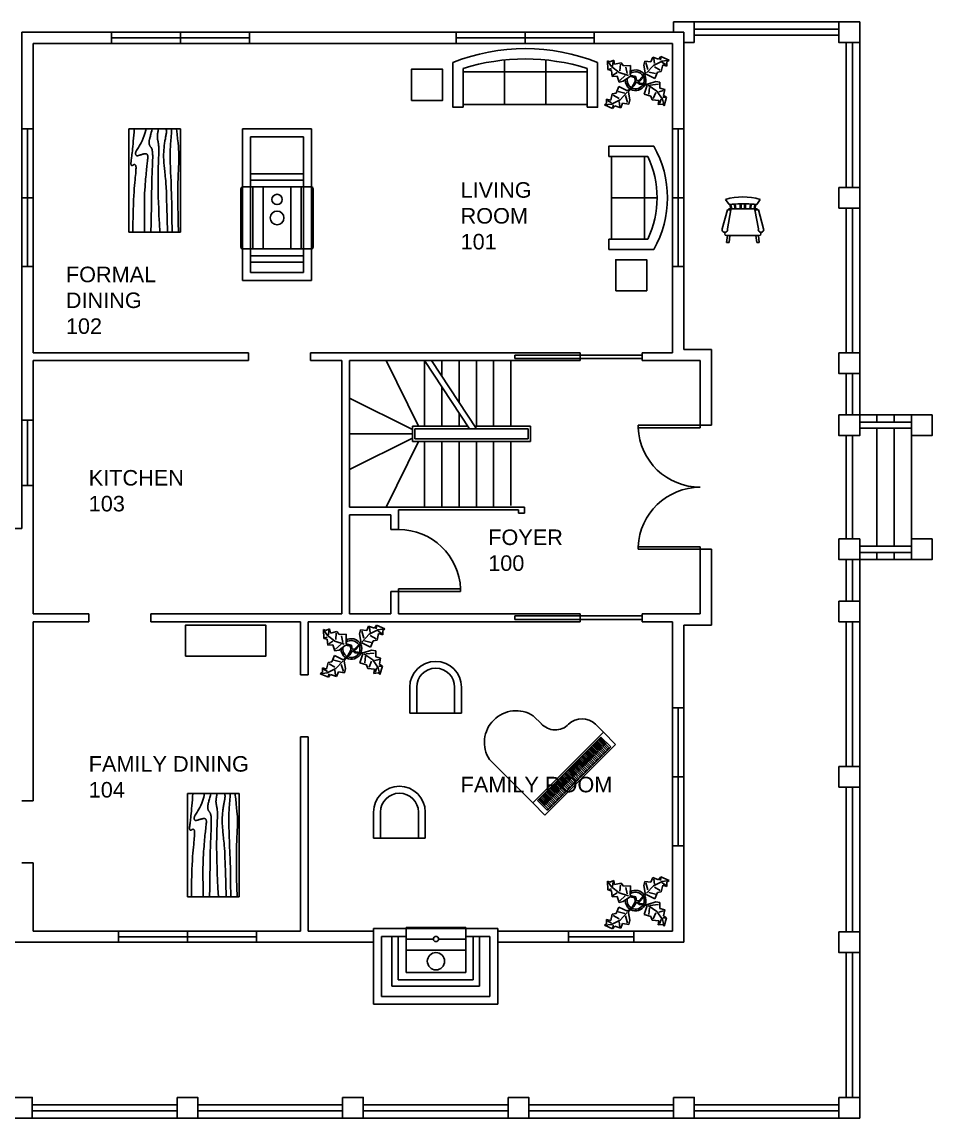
# Model space of a CAD drawing. Header units: inches. Extents: x -528 to 528, y -672 to 6.
# Drawn here: x 0 to 528, y -630 to 6 of the extents above; entities that cross this region are included whole.
import ezdxf

# ---------------------------------------------------------------- set-up
doc = ezdxf.new("R2010")
doc.units = ezdxf.units.IN
doc.header["$MEASUREMENT"] = 0
for name, color, linetype in [('flr-1', 201, 'Continuous'), ('flr-1-a-anno-text', 4, 'Continuous'), ('flr-1-a-door', 2, 'Continuous'), ('flr-1-a-glaz', 2, 'Continuous'), ('flr-1-a-glaz-sill', 1, 'Continuous')]:
    doc.layers.add(name, color=color, linetype=linetype)
doc.layers.add('flr-1-furn', color=7, linetype='Continuous', true_color=0x3fd968)
doc.styles.add('Roman', font='arial.ttf')

# ---------------------------------------------------------------- blocks, each defined once
blk = doc.blocks.new('DR-36')
for p, q in [((0, 36), (0, 0)), ((0, 36), (1.5, 36)), ((1.5, 36), (1.5, 0)), ((0, 0), (1.5, 0))]:
    blk.add_line(p, q)
blk.add_arc((0, 0), 36, 0, 87.61406)
blk = doc.blocks.new('pocket-48')
for p, q in [((-36, 1.375), (-36, 3.375)), ((-36, 3.375), (0, 3.375)), ((0, 1.375), (-36, 1.375)), ((38, 3.375), (0, 3.375)), ((0, 3.375), (0, 1.375)), ((0, 1.375), (38, 1.375)), ((0, 1.375), (0, 0)), ((38, 1.375), (38, 3.375))]:
    blk.add_line(p, q)
blk = doc.blocks.new('Table - Rectangular Woodgrain 60 x 30 in.')
at = {"linetype": 'Continuous'}
for p, q in [((0, 0), (0, -30)), ((60, 0), (0, 0)), ((60, -30), (60, 0)), ((0, -30), (60, -30))]:
    blk.add_line(p, q, dxfattribs=at)
for points in [[(0, -2.4), (4.8155, -2.418), (9.0302, -2.4688), (12.709, -2.5477), (15.9167, -2.65), (18.7181, -2.7711), (21.1781, -2.9063), (23.3616, -3.0508), (25.3333, -3.2), (27.1477, -3.3495), (28.8172, -3.4958), (30.3437, -3.636), (31.7291, -3.7667), (32.9756, -3.8849), (34.0849, -3.9875), (35.059, -4.0714), (35.9, -4.1334), (36.6114, -4.1711), (37.2041, -4.1854), (37.6906, -4.1779), (38.0833, -4.15), (38.3948, -4.1034), (38.6375, -4.0396), (38.8239, -3.9602), (38.9666, -3.8667), (39.0764, -3.7608), (39.1573, -3.6448), (39.2116, -3.521), (39.2416, -3.3917), (39.2498, -3.2593), (39.2385, -3.1261), (39.21, -2.9944), (39.1666, -2.8667), (39.111, -2.7447), (39.0468, -2.6281), (38.978, -2.5163), (38.9083, -2.4083), (38.8418, -2.3035), (38.7823, -2.201), (38.7337, -2.1001), (38.7, -2), (38.6844, -1.9003), (38.6875, -1.8021), (38.7094, -1.707), (38.75, -1.6167), (38.8094, -1.5326), (38.8875, -1.4563), (38.9844, -1.3893), (39.1, -1.3333), (39.2351, -1.2896), (39.3937, -1.2583), (39.5804, -1.2396), (39.8, -1.2333), (40.057, -1.2396), (40.3562, -1.2583), (40.7023, -1.2896), (41.1, -1.3333), (41.5547, -1.3895), (42.0755, -1.4573), (42.6721, -1.5361), (43.3542, -1.625), (44.1316, -1.7233), (45.014, -1.8302), (46.0114, -1.9449), (47.1333, -2.0667), (48.3862, -2.1947), (49.7625, -2.3281), (51.2513, -2.4663), (52.8416, -2.6083), (54.5226, -2.7535), (56.2833, -2.9011), (58.1127, -3.0501), (60, -3.2)], [(0, -9.2), (6.5759, -9.0858), (11.9385, -9.0365), (16.2527, -9.0418), (19.6833, -9.0917), (22.3952, -9.1759), (24.5531, -9.2844), (26.322, -9.4069), (27.8666, -9.5333), (29.3241, -9.6553), (30.7203, -9.7719), (32.0532, -9.8837), (33.3208, -9.9917), (34.5213, -10.0965), (35.6526, -10.199), (36.7128, -10.2999), (37.7, -10.4), (38.6129, -10.4996), (39.4531, -10.5969), (40.223, -10.6895), (40.925, -10.775), (41.5613, -10.8512), (42.1344, -10.9156), (42.6465, -10.966), (43.1, -11), (43.4976, -11.0158), (43.8437, -11.0136), (44.143, -10.9942), (44.4, -10.9583), (44.6195, -10.9069), (44.8062, -10.8406), (44.9648, -10.7603), (45.1, -10.6667), (45.2155, -10.5598), (45.3114, -10.4365), (45.3871, -10.2929), (45.4416, -10.125), (45.4743, -9.929), (45.4844, -9.7011), (45.4709, -9.4371), (45.4333, -9.1333), (45.3716, -8.7883), (45.2896, -8.4104), (45.1919, -8.0107), (45.0833, -7.6), (44.9685, -7.1893), (44.8521, -6.7896), (44.7388, -6.4117), (44.6333, -6.0667), (44.54, -5.7628), (44.4614, -5.4979), (44.4001, -5.2675), (44.3583, -5.0667), (44.3384, -4.8909), (44.3427, -4.7354), (44.3736, -4.5956), (44.4333, -4.4667), (44.5236, -4.3453), (44.6427, -4.2333), (44.7884, -4.1339), (44.9583, -4.05), (45.1501, -3.9849), (45.3614, -3.9417), (45.59, -3.9234), (45.8333, -3.9333), (46.0915, -3.9749), (46.3734, -4.0531), (46.6906, -4.1736), (47.0542, -4.3417), (47.4756, -4.5629), (47.9661, -4.8427), (48.5372, -5.1866), (49.2, -5.6), (49.9676, -6.0844), (50.8594, -6.625), (51.8965, -7.2031), (53.1, -7.8), (54.491, -8.3969), (56.0906, -8.975), (57.9199, -9.5156), (60, -10)], [(0, -12.8), (5.1847, -12.9322), (9.6213, -13.0323), (13.3963, -13.1059), (16.5958, -13.1583), (19.3063, -13.1952), (21.614, -13.2219), (23.6054, -13.2439), (25.3666, -13.2667), (26.9728, -13.2947), (28.4531, -13.3281), (29.8256, -13.3663), (31.1083, -13.4083), (32.3191, -13.4535), (33.476, -13.501), (34.597, -13.5501), (35.7, -13.6), (36.7984, -13.6497), (37.8875, -13.6979), (38.9578, -13.743), (40, -13.7833), (41.0047, -13.8174), (41.9625, -13.8438), (42.864, -13.8607), (43.7, -13.8667), (44.4631, -13.8604), (45.1552, -13.8417), (45.7801, -13.8104), (46.3416, -13.7667), (46.8439, -13.7104), (47.2906, -13.6417), (47.6858, -13.5604), (48.0333, -13.4667), (48.3375, -13.3608), (48.6042, -13.2448), (48.8396, -13.121), (49.05, -12.9917), (49.2417, -12.8593), (49.4208, -12.7261), (49.5937, -12.5944), (49.7667, -12.4667), (49.9452, -12.3451), (50.1323, -12.2313), (50.3303, -12.1268), (50.5416, -12.0333), (50.7686, -11.9524), (51.0135, -11.8854), (51.2788, -11.8341), (51.5666, -11.8), (51.8785, -11.7843), (52.2116, -11.7865), (52.562, -11.8059), (52.926, -11.8417), (53.2998, -11.8931), (53.6795, -11.9594), (54.0614, -12.0397), (54.4416, -12.1333), (54.8223, -12.2401), (55.2293, -12.3625), (55.6942, -12.5037), (56.2489, -12.6667), (56.9251, -12.8547), (57.7545, -13.0708), (58.7689, -13.3182), (60, -13.6)], [(0, -18), (5.124, -17.7273), (9.6609, -17.5057), (13.6705, -17.3303), (17.2125, -17.1958), (20.3467, -17.0973), (23.1328, -17.0297), (25.6307, -16.9878), (27.9, -16.9667), (29.9928, -16.9617), (31.9302, -16.9703), (33.7254, -16.9907), (35.3917, -17.0208), (36.9423, -17.0588), (38.3906, -17.1026), (39.7499, -17.1503), (41.0333, -17.2), (42.2519, -17.2496), (43.4073, -17.2969), (44.4986, -17.3395), (45.525, -17.375), (46.4858, -17.4012), (47.3802, -17.4156), (48.2074, -17.416), (48.9667, -17.4), (49.6583, -17.3662), (50.2872, -17.3167), (50.8595, -17.2547), (51.3812, -17.1833), (51.8584, -17.1057), (52.2971, -17.025), (52.7034, -16.9443), (53.0833, -16.8667), (53.443, -16.7951), (53.789, -16.7313), (54.128, -16.6768), (54.4666, -16.6334), (54.8115, -16.6024), (55.1693, -16.5854), (55.5465, -16.5841), (55.95, -16.6), (56.3828, -16.6337), (56.8346, -16.6823), (57.2915, -16.7418), (57.7396, -16.8084), (58.165, -16.878), (58.5539, -16.9469), (58.8924, -17.0111), (59.1666, -17.0667), (59.3679, -17.1107), (59.5078, -17.1438), (59.6032, -17.1675), (59.6708, -17.1833), (59.7275, -17.193), (59.7901, -17.1979), (59.8753, -17.1998), (60, -17.2)], [(0, -22.4), (8.0098, -22.2501), (14.4094, -22.1011), (19.4168, -21.9535), (23.25, -21.8083), (26.1269, -21.6663), (28.2656, -21.5281), (29.884, -21.3947), (31.2, -21.2667), (32.3967, -21.1448), (33.5172, -21.0292), (34.5697, -20.9198), (35.5625, -20.8167), (36.5037, -20.7198), (37.4015, -20.6292), (38.2642, -20.5448), (39.1, -20.4667), (39.9164, -20.3951), (40.7187, -20.3313), (41.5117, -20.2768), (42.3, -20.2333), (43.0883, -20.2024), (43.8812, -20.1854), (44.6836, -20.1841), (45.5, -20.2), (46.3328, -20.234), (47.1747, -20.2844), (48.0163, -20.3488), (48.8479, -20.425), (49.66, -20.5106), (50.4429, -20.6031), (51.1872, -20.7004), (51.8833, -20.8), (52.5246, -20.8999), (53.1166, -20.9995), (53.6681, -21.0983), (54.1875, -21.1958), (54.6834, -21.2919), (55.1646, -21.3859), (55.6394, -21.4777), (56.1167, -21.5667), (56.6028, -21.6515), (57.0961, -21.7266), (57.5929, -21.7852), (58.0896, -21.8208), (58.5823, -21.8268), (59.0674, -21.7964), (59.5412, -21.723), (60, -21.6)], [(0, -25.2), (8.6355, -25.0504), (15.7026, -24.9031), (21.4049, -24.7606), (25.9458, -24.625), (29.529, -24.4988), (32.3578, -24.3844), (34.6359, -24.284), (36.5667, -24.2), (38.3213, -24.1341), (39.9417, -24.0854), (41.437, -24.0523), (42.8167, -24.0333), (44.0901, -24.0268), (45.2667, -24.0313), (46.3557, -24.0451), (47.3667, -24.0667), (48.309, -24.0947), (49.1928, -24.1287), (50.0284, -24.168), (50.826, -24.2125), (51.5959, -24.2617), (52.3483, -24.3151), (53.0935, -24.3725), (53.8417, -24.4334), (54.6009, -24.497), (55.3699, -24.561), (56.1454, -24.6226), (56.9239, -24.6792), (57.7021, -24.7279), (58.4764, -24.7662), (59.2435, -24.7911), (60, -24.8)], [(0, -28.8), (5.6867, -28.6681), (10.45, -28.5698), (14.407, -28.5012), (17.675, -28.4584), (20.3711, -28.4374), (22.6125, -28.4344), (24.5164, -28.4455), (26.2, -28.4667), (27.762, -28.4947), (29.2276, -28.5281), (30.6033, -28.5663), (31.8958, -28.6084), (33.1118, -28.6535), (34.2578, -28.7011), (35.3405, -28.7501), (36.3666, -28.8), (37.3443, -28.8497), (38.288, -28.8974), (39.2137, -28.9412), (40.1375, -28.9792), (41.0753, -29.0093), (42.0432, -29.0297), (43.0572, -29.0384), (44.1333, -29.0333), (45.2936, -29.0114), (46.5843, -28.9641), (48.0579, -28.8816), (49.7666, -28.7542), (51.7629, -28.5721), (54.0989, -28.3255), (56.8272, -28.0048), (60, -27.6)]]:
    blk.add_lwpolyline(points, dxfattribs=at)
blk = doc.blocks.new('Sofa - Roundback Loveseat 5 ft.')
at = {"linetype": 'Continuous'}
for p, q in [((0, -32.44198), (0, -5.99998)), ((-24, -33.99998), (-24, -11.46958)), ((24.00004, -33.99998), (24.00004, -11.46958)), ((-23.9998, -13.38178), (23.99986, -13.38178)), ((-24, -32.44198), (24.00004, -32.44198))]:
    blk.add_line(p, q, dxfattribs=at)
for points in [[(-24, -33.99998), (-30, -33.99998), (-30, -7.99998)], [(30.00004, -7.99998), (30.00004, -33.99998), (24.00004, -33.99998)]]:
    blk.add_lwpolyline(points, dxfattribs=at)
for centre, radius, start, end in [((0, -60.24998), 60.24998, 60.13715, 119.8628), ((0, -61.38438), 55.38444, 64.32083, 115.6792)]:
    blk.add_arc(centre, radius, start, end, dxfattribs=at)
blk = doc.blocks.new('Sofa - Roundback 7 ft.')
at = {"linetype": 'Continuous'}
for p, q in [((-36.000027, -34), (-36.000027, -11.4696)), ((-12.00002, -32.4421), (-12.00003, -6.5971)), ((11.99997, -32.4421), (11.99998, -6.5971)), ((35.99998, -34), (35.99998, -11.4696)), ((-35.999844, -13.3819), (35.9998, -13.3819)), ((-36.000027, -32.4421), (35.99998, -32.4421))]:
    blk.add_line(p, q, dxfattribs=at)
for points in [[(-36.000027, -34), (-42.000027, -34), (-42.000027, -8)], [(41.99998, -8), (41.99998, -34), (35.99998, -34)]]:
    blk.add_lwpolyline(points, dxfattribs=at)
for centre, radius, start, end in [((0, -114.25), 114.25, 68.43141, 111.5686), ((-0.00001, -127.1968), 121.1968, 72.72033, 107.2797)]:
    blk.add_arc(centre, radius, start, end, dxfattribs=at)
blk = doc.blocks.new('Piano - Baby Grand')
at = {"linetype": 'Continuous'}
for p, q in [((-29, 8.250005), (-29, -27.249995)), ((7, 1.250005), (7, 8.250005)), ((29, -20.749995), (29, -27.249995)), ((-29, -27.249995), (-29, -37.249995)), ((29, -27.249995), (-29, -27.249995)), ((-26, -36.249995), (-26, -28.249995)), ((-26, -28.249995), (26, -28.249995)), ((-25.25, -33.249995), (-25.25, -28.249995)), ((-24.75, -28.249995), (-24.75, -33.249995)), ((-24.25, -33.249995), (-24.25, -28.249995)), ((-23.75, -28.249995), (-23.75, -33.249995)), ((-23, -36.249995), (-23, -28.249995)), ((-22.25, -33.249995), (-22.25, -28.249995)), ((-21.75, -28.249995), (-21.75, -33.249995)), ((-21.25, -33.249995), (-21.25, -28.249995)), ((-20.75, -28.249995), (-20.75, -33.249995)), ((-20.25, -33.249995), (-20.25, -28.249995)), ((-19.75, -28.249995), (-19.75, -33.249995)), ((-19, -36.249995), (-19, -28.249995)), ((-18.25, -33.249995), (-18.25, -28.249995)), ((-17.75, -28.249995), (-17.75, -33.249995)), ((-17.25, -33.249995), (-17.25, -28.249995)), ((-16.75, -28.249995), (-16.75, -33.249995)), ((-16, -36.249995), (-16, -28.249995)), ((-15.25, -33.249995), (-15.25, -28.249995)), ((-14.75, -28.249995), (-14.75, -33.249995)), ((-14.25, -33.249995), (-14.25, -28.249995)), ((-13.75, -28.249995), (-13.75, -33.249995)), ((-13.25, -33.249995), (-13.25, -28.249995)), ((-12.75, -28.249995), (-12.75, -33.249995)), ((-12, -36.249995), (-12, -28.249995)), ((-11.25, -33.249995), (-11.25, -28.249995)), ((-10.75, -28.249995), (-10.75, -33.249995)), ((-10.25, -33.249995), (-10.25, -28.249995)), ((-9.75, -28.249995), (-9.75, -33.249995)), ((-9, -36.249995), (-9, -28.249995)), ((-8.25, -33.249995), (-8.25, -28.249995)), ((-7.75, -28.249995), (-7.75, -33.249995)), ((-7.25, -33.249995), (-7.25, -28.249995)), ((-6.75, -28.249995), (-6.75, -33.249995)), ((-6.25, -33.249995), (-6.25, -28.249995)), ((-5.75, -28.249995), (-5.75, -33.249995)), ((-5, -36.249995), (-5, -28.249995)), ((-4.25, -33.249995), (-4.25, -28.249995)), ((-3.75, -28.249995), (-3.75, -33.249995)), ((-3.25, -33.249995), (-3.25, -28.249995)), ((-2.75, -28.249995), (-2.75, -33.249995)), ((-2, -36.249995), (-2, -28.249995)), ((-1.25, -33.249995), (-1.25, -28.249995)), ((-0.75, -28.249995), (-0.75, -33.249995)), ((-0.25, -33.249995), (-0.25, -28.249995)), ((0.25, -28.249995), (0.25, -33.249995)), ((0.75, -33.249995), (0.75, -28.249995)), ((1.25, -28.249995), (1.25, -33.249995)), ((2, -36.249995), (2, -28.249995)), ((2.75, -33.249995), (2.75, -28.249995)), ((3.25, -28.249995), (3.25, -33.249995)), ((3.75, -33.249995), (3.75, -28.249995)), ((4.25, -28.249995), (4.25, -33.249995)), ((5, -36.249995), (5, -28.249995)), ((5.75, -33.249995), (5.75, -28.249995)), ((6.25, -28.249995), (6.25, -33.249995)), ((6.75, -33.249995), (6.75, -28.249995)), ((7.25, -28.249995), (7.25, -33.249995)), ((7.75, -33.249995), (7.75, -28.249995)), ((8.25, -28.249995), (8.25, -33.249995)), ((9, -36.249995), (9, -28.249995)), ((9.75, -33.249995), (9.75, -28.249995)), ((10.25, -28.249995), (10.25, -33.249995)), ((10.75, -33.249995), (10.75, -28.249995)), ((11.25, -28.249995), (11.25, -33.249995)), ((12, -36.249995), (12, -28.249995)), ((12.75, -33.249995), (12.75, -28.249995)), ((13.25, -28.249995), (13.25, -33.249995)), ((13.75, -33.249995), (13.75, -28.249995)), ((14.25, -28.249995), (14.25, -33.249995)), ((14.75, -33.249995), (14.75, -28.249995)), ((15.25, -28.249995), (15.25, -33.249995)), ((16, -36.249995), (16, -28.249995)), ((16.75, -33.249995), (16.75, -28.249995)), ((17.25, -28.249995), (17.25, -33.249995)), ((17.75, -33.249995), (17.75, -28.249995)), ((18.25, -28.249995), (18.25, -33.249995)), ((19, -36.249995), (19, -28.249995)), ((19.75, -33.249995), (19.75, -28.249995)), ((20.25, -28.249995), (20.25, -33.249995)), ((20.75, -33.249995), (20.75, -28.249995)), ((21.25, -28.249995), (21.25, -33.249995)), ((21.75, -33.249995), (21.75, -28.249995)), ((22.25, -28.249995), (22.25, -33.249995)), ((23, -36.249995), (23, -28.249995)), ((23.75, -33.249995), (23.75, -28.249995)), ((24.25, -28.249995), (24.25, -33.249995)), ((24.75, -33.249995), (24.75, -28.249995)), ((25.25, -28.249995), (25.25, -33.249995)), ((26, -36.249995), (26, -28.249995)), ((29, -37.249995), (29, -27.249995)), ((-29, -37.249995), (29, -37.249995)), ((-26, -36.249995), (-25, -36.249995)), ((-25, -33.249995), (-25.25, -33.249995)), ((-24.75, -33.249995), (-25, -33.249995)), ((-25, -36.249995), (-25, -33.249995)), ((-25, -36.249995), (-24, -36.249995)), ((-24, -33.249995), (-24.25, -33.249995)), ((-23.75, -33.249995), (-24, -33.249995)), ((-24, -36.249995), (-24, -33.249995)), ((-24, -36.249995), (-23, -36.249995)), ((-23, -36.249995), (-22, -36.249995)), ((-22, -33.249995), (-22.25, -33.249995)), ((-21.75, -33.249995), (-22, -33.249995)), ((-22, -36.249995), (-22, -33.249995)), ((-22, -36.249995), (-21, -36.249995)), ((-21, -33.249995), (-21.25, -33.249995)), ((-20.75, -33.249995), (-21, -33.249995)), ((-21, -36.249995), (-21, -33.249995)), ((-21, -36.249995), (-20, -36.249995)), ((-20, -33.249995), (-20.25, -33.249995)), ((-19.75, -33.249995), (-20, -33.249995)), ((-20, -36.249995), (-20, -33.249995)), ((-20, -36.249995), (-19, -36.249995)), ((-19, -36.249995), (-18, -36.249995)), ((-18, -33.249995), (-18.25, -33.249995)), ((-17.75, -33.249995), (-18, -33.249995)), ((-18, -36.249995), (-18, -33.249995)), ((-18, -36.249995), (-17, -36.249995)), ((-17, -33.249995), (-17.25, -33.249995)), ((-16.75, -33.249995), (-17, -33.249995)), ((-17, -36.249995), (-17, -33.249995)), ((-17, -36.249995), (-16, -36.249995)), ((-16, -36.249995), (-15, -36.249995)), ((-15, -33.249995), (-15.25, -33.249995)), ((-14.75, -33.249995), (-15, -33.249995)), ((-15, -36.249995), (-15, -33.249995)), ((-15, -36.249995), (-14, -36.249995)), ((-14, -33.249995), (-14.25, -33.249995)), ((-13.75, -33.249995), (-14, -33.249995)), ((-14, -36.249995), (-14, -33.249995)), ((-14, -36.249995), (-13, -36.249995)), ((-13, -33.249995), (-13.25, -33.249995)), ((-12.75, -33.249995), (-13, -33.249995)), ((-13, -36.249995), (-13, -33.249995)), ((-13, -36.249995), (-12, -36.249995)), ((-12, -36.249995), (-11, -36.249995)), ((-11, -33.249995), (-11.25, -33.249995)), ((-10.75, -33.249995), (-11, -33.249995)), ((-11, -36.249995), (-11, -33.249995)), ((-11, -36.249995), (-10, -36.249995)), ((-10, -33.249995), (-10.25, -33.249995)), ((-9.75, -33.249995), (-10, -33.249995)), ((-10, -36.249995), (-10, -33.249995)), ((-10, -36.249995), (-9, -36.249995)), ((-9, -36.249995), (-8, -36.249995)), ((-8, -33.249995), (-8.25, -33.249995)), ((-7.75, -33.249995), (-8, -33.249995)), ((-8, -36.249995), (-8, -33.249995)), ((-8, -36.249995), (-7, -36.249995)), ((-7, -33.249995), (-7.25, -33.249995)), ((-6.75, -33.249995), (-7, -33.249995)), ((-7, -36.249995), (-7, -33.249995)), ((-7, -36.249995), (-6, -36.249995)), ((-6, -33.249995), (-6.25, -33.249995)), ((-5.75, -33.249995), (-6, -33.249995)), ((-6, -36.249995), (-6, -33.249995)), ((-6, -36.249995), (-5, -36.249995)), ((-5, -36.249995), (-4, -36.249995)), ((-4, -33.249995), (-4.25, -33.249995)), ((-3.75, -33.249995), (-4, -33.249995)), ((-4, -36.249995), (-4, -33.249995)), ((-4, -36.249995), (-3, -36.249995)), ((-3, -33.249995), (-3.25, -33.249995)), ((-2.75, -33.249995), (-3, -33.249995)), ((-3, -36.249995), (-3, -33.249995)), ((-3, -36.249995), (-2, -36.249995)), ((-2, -36.249995), (-1, -36.249995)), ((-1, -33.249995), (-1.25, -33.249995)), ((-0.75, -33.249995), (-1, -33.249995)), ((-1, -36.249995), (-1, -33.249995)), ((-1, -36.249995), (0, -36.249995)), ((0, -33.249995), (-0.25, -33.249995)), ((0.25, -33.249995), (0, -33.249995)), ((0, -36.249995), (0, -33.249995)), ((0, -36.249995), (1, -36.249995)), ((1, -33.249995), (0.75, -33.249995)), ((1.25, -33.249995), (1, -33.249995)), ((1, -36.249995), (1, -33.249995)), ((1, -36.249995), (2, -36.249995)), ((2, -36.249995), (3, -36.249995)), ((3, -33.249995), (2.75, -33.249995)), ((3.25, -33.249995), (3, -33.249995)), ((3, -36.249995), (3, -33.249995)), ((3, -36.249995), (4, -36.249995)), ((4, -33.249995), (3.75, -33.249995)), ((4.25, -33.249995), (4, -33.249995)), ((4, -36.249995), (4, -33.249995)), ((4, -36.249995), (5, -36.249995)), ((5, -36.249995), (6, -36.249995)), ((6, -33.249995), (5.75, -33.249995)), ((6.25, -33.249995), (6, -33.249995)), ((6, -36.249995), (6, -33.249995)), ((6, -36.249995), (7, -36.249995)), ((7, -33.249995), (6.75, -33.249995)), ((7.25, -33.249995), (7, -33.249995)), ((7, -36.249995), (7, -33.249995)), ((7, -36.249995), (8, -36.249995)), ((8, -33.249995), (7.75, -33.249995)), ((8.25, -33.249995), (8, -33.249995)), ((8, -36.249995), (8, -33.249995)), ((8, -36.249995), (9, -36.249995)), ((9, -36.249995), (10, -36.249995)), ((10, -33.249995), (9.75, -33.249995)), ((10.25, -33.249995), (10, -33.249995)), ((10, -36.249995), (10, -33.249995)), ((10, -36.249995), (11, -36.249995)), ((11, -33.249995), (10.75, -33.249995)), ((11.25, -33.249995), (11, -33.249995)), ((11, -36.249995), (11, -33.249995)), ((11, -36.249995), (12, -36.249995)), ((12, -36.249995), (13, -36.249995)), ((13, -33.249995), (12.75, -33.249995)), ((13.25, -33.249995), (13, -33.249995)), ((13, -36.249995), (13, -33.249995)), ((13, -36.249995), (14, -36.249995)), ((14, -33.249995), (13.75, -33.249995)), ((14.25, -33.249995), (14, -33.249995)), ((14, -36.249995), (14, -33.249995)), ((14, -36.249995), (15, -36.249995)), ((15, -33.249995), (14.75, -33.249995)), ((15.25, -33.249995), (15, -33.249995)), ((15, -36.249995), (15, -33.249995)), ((15, -36.249995), (16, -36.249995)), ((16, -36.249995), (17, -36.249995)), ((17, -33.249995), (16.75, -33.249995)), ((17.25, -33.249995), (17, -33.249995)), ((17, -36.249995), (17, -33.249995)), ((17, -36.249995), (18, -36.249995)), ((18, -33.249995), (17.75, -33.249995)), ((18.25, -33.249995), (18, -33.249995)), ((18, -36.249995), (18, -33.249995)), ((18, -36.249995), (19, -36.249995)), ((19, -36.249995), (20, -36.249995)), ((20, -33.249995), (19.75, -33.249995)), ((20.25, -33.249995), (20, -33.249995)), ((20, -36.249995), (20, -33.249995)), ((20, -36.249995), (21, -36.249995)), ((21, -33.249995), (20.75, -33.249995)), ((21.25, -33.249995), (21, -33.249995)), ((21, -36.249995), (21, -33.249995)), ((21, -36.249995), (22, -36.249995)), ((22, -33.249995), (21.75, -33.249995)), ((22.25, -33.249995), (22, -33.249995)), ((22, -36.249995), (22, -33.249995)), ((22, -36.249995), (23, -36.249995)), ((23, -36.249995), (24, -36.249995)), ((24, -33.249995), (23.75, -33.249995)), ((24.25, -33.249995), (24, -33.249995)), ((24, -36.249995), (24, -33.249995)), ((24, -36.249995), (25, -36.249995)), ((25, -33.249995), (24.75, -33.249995)), ((25.25, -33.249995), (25, -33.249995)), ((25, -36.249995), (25, -33.249995)), ((25, -36.249995), (26, -36.249995))]:
    blk.add_line(p, q, dxfattribs=at)
for centre, radius, start, end in [((-11, 4.327585), 18.42241, 12.29325, 167.7067), ((18, 1.250005), 11, 177.3974, 270), ((18, -20.749995), 11, 0, 90)]:
    blk.add_arc(centre, radius, start, end, dxfattribs=at)
blk = doc.blocks.new('Plant - Rubber or Philodendron')
at = {"linetype": 'Continuous'}
for p, q in [((8.8871, 10.7908), (9.9809, 13.4933)), ((9.9809, 13.4933), (13.3837, 12.301)), ((13.3837, 12.301), (14.68, 13.9039)), ((14.5816, 13.2037), (14.3848, 11.8033)), ((14.68, 13.9039), (19.3848, 11.8146)), ((-16.2005, 11.4774), (-13.9899, 8.1064)), ((-16.2005, 11.4774), (-14.8639, 10.7964)), ((-16.0159, 6.3329), (-16.2005, 11.4774)), ((-15.3434, 6.5514), (-13.9984, 6.9884)), ((-14.8639, 10.7964), (-12.6195, 11.8975)), ((-13.9899, 8.1064), (-9.5434, 4.7185)), ((-13.3174, 8.325), (-13.0735, 11.0065)), ((-12.6195, 11.8975), (-12.1909, 9.4345)), ((-12.1909, 9.4345), (-8.3829, 10.3)), ((-8.8369, 9.409), (-9.0894, 5.6095)), ((-8.3829, 10.3), (-7.0549, 8.501)), ((-7.0549, 8.501), (-3.0284, 8.6941)), ((-4.8529, 4.012), (-5.7184, 7.82)), ((-3.0284, 8.6941), (-3.0709, 3.1041)), ((4.6914, 8.8812), (5.3859, 11.2828)), ((4.6914, 8.8812), (5.5014, 4.4831)), ((5.3859, 11.2828), (8.8871, 10.7908)), ((5.9878, 10.4842), (7.1971, 6.3869)), ((10.3916, 8.7942), (6.2847, 4.4028)), ((15.3859, 11.3055), (10.3916, 8.7942)), ((10.5828, 12.6946), (10.8893, 9.7953)), ((14.2977, 6.1031), (10.9934, 7.9956)), ((15.7909, 9.1065), (14.8995, 5.3044)), ((15.2875, 10.6053), (17.5907, 9.2105)), ((19.3848, 11.8146), (15.3859, 11.3055)), ((18.1925, 8.4119), (15.7909, 9.1065)), ((19.3848, 11.8146), (18.1868, 10.9119)), ((18.1868, 10.9119), (18.1925, 8.4119)), ((-14.0069, 5.8704), (-16.0159, 6.3329)), ((-13.5868, 2.2894), (-14.0069, 5.8704)), ((-10.6784, 2.491), (-13.5868, 2.2894)), ((-13.1329, 3.1804), (-10.6614, 4.727)), ((-9.5858, -0.8715), (-10.6784, 2.491)), ((-9.5434, 4.7185), (-4.1917, 2.9888)), ((-9.1318, 0.0195), (-5.9793, 2.9025)), ((-7.1228, -0.443), (-3.5248, 2.2131)), ((-3.5248, 2.2131), (-3.3011, 2.4355)), ((-3.3011, 2.4355), (-0.5306, 1.7947)), ((-3.0709, 3.1041), (0.0797, 2.3163)), ((-0.5306, 1.7947), (-0.2255, -0.5527)), ((-0.5306, 1.7947), (-0.5306, 1.7947)), ((0.0797, 2.3163), (0.4866, -0.031)), ((0.4866, -0.031), (2.1141, 0.2298)), ((2.1141, 0.2298), (5.4346, 3.9146)), ((6.1032, 3.6844), (2.8262, -0.031)), ((5.4346, 3.9146), (5.5014, 4.4831)), ((11.1089, 1.1958), (6.1032, 3.6844)), ((7.7005, 4.8881), (11.5025, 3.9967)), ((12.7005, 4.8994), (11.1089, 1.1958)), ((14.8995, 5.3044), (12.7005, 4.8994)), ((-11.3237, -7.2629), (-9.7321, -3.5593)), ((-9.7321, -3.5593), (-4.7264, -6.0479)), ((-7.1228, -0.443), (-9.5858, -0.8715)), ((-2.019, -3.6148), (-4.7264, -6.0479)), ((-4.1246, -6.8466), (-4.0579, -6.2781)), ((-4.0579, -6.2781), (-0.9375, -3.1608)), ((-2.019, -3.6148), (-0.2255, -0.5527)), ((-0.9375, -3.1608), (0.5883, -0.8135)), ((0.5883, -0.8135), (2.2447, -2.0916)), ((2.8262, -0.031), (1.3003, -0.5527)), ((1.3003, -0.5527), (2.4193, -1.4655)), ((2.2447, -2.0916), (6.7108, -2.6626)), ((2.4193, -1.4655), (6.895, -2.1175)), ((4.943, -7.9659), (6.7108, -2.6626)), ((11.6605, -0.5413), (6.895, -2.1175)), ((12.3677, -6.1981), (7.219, -2.6772)), ((8.125, -4.0768), (7.7715, -7.9659)), ((8.3544, -2.7453), (13.1973, -2.1704)), ((11.6605, -0.5413), (14.1354, -0.8948)), ((15.5496, -10.7943), (12.3677, -6.1981)), ((16.2567, -5.8446), (13.4283, -6.5517)), ((14.1354, -0.8948), (14.1354, -4.4304)), ((14.1354, -4.4304), (16.9638, -5.1375)), ((16.9638, -5.1375), (16.2567, -8.673)), ((-16.8157, -10.7754), (-14.4141, -11.4699)), ((-16.8101, -13.2754), (-16.8157, -10.7754)), ((-13.9107, -12.9688), (-16.2139, -11.574)), ((-14.4141, -11.4699), (-13.5228, -7.6679)), ((-14.0091, -13.669), (-9.0148, -11.1577)), ((-13.5228, -7.6679), (-11.3237, -7.2629)), ((-12.921, -8.4665), (-9.6166, -10.359)), ((-6.3237, -7.2516), (-10.1257, -6.3602)), ((-9.206, -15.0581), (-9.5126, -12.1588)), ((-9.0148, -11.1577), (-4.9047, -6.8122)), ((-4.611, -12.8477), (-5.8203, -8.7504)), ((-3.3146, -11.2447), (-4.1246, -6.8466)), ((-3.3146, -11.2447), (-4.0092, -13.6463)), ((8.8321, -9.0266), (4.943, -7.9659)), ((9.5392, -11.1479), (8.8321, -9.0266)), ((13.4283, -11.5015), (9.5392, -11.1479)), ((10.2463, -10.4408), (11.6605, -6.9053)), ((13.0748, -13.9763), (13.4283, -11.5015)), ((14.8425, -10.7943), (13.7819, -13.2692)), ((16.6103, -14.6834), (15.5496, -10.7943)), ((17.3174, -9.7337), (15.9032, -9.7337)), ((16.2567, -8.673), (18.0245, -9.7337)), ((18.0245, -9.7337), (16.6103, -14.6834)), ((-18.008, -14.1781), (-16.8101, -13.2754)), ((-18.008, -14.1781), (-14.0091, -13.669)), ((-13.3032, -16.2674), (-18.008, -14.1781)), ((-12.0069, -14.6645), (-13.3032, -16.2674)), ((-13.2048, -15.5672), (-13.008, -14.1668)), ((-8.6042, -15.8568), (-12.0069, -14.6645)), ((-7.5103, -13.1543), (-8.6042, -15.8568)), ((-4.0092, -13.6463), (-7.5103, -13.1543)), ((15.5496, -13.6228), (13.0748, -13.9763)), ((16.6103, -14.6834), (15.5496, -13.6228))]:
    blk.add_line(p, q, dxfattribs=at)
for centre, radius, start, end in [((0.0308, 0.1664), 6, 178.6147, 235.1169), ((0.0308, 0.1664), 5, 168.1647, 238.6725), ((0, 0), 6.1275, 34.37569, 120.1028), ((-0.0601, -0.2075), 5.2461, 33.82192, 124.9414), ((-0.2664, 0.1682), 5.2775, 338.4094, 20.03007), ((-0.098, 0.1364), 6.1288, 341.2017, 26.09184), ((-0.0234, 0.3825), 6.1492, 242.5812, 331.2714), ((-0.1102, 0.4886), 5.2883, 247.3711, 327.472)]:
    blk.add_arc(centre, radius, start, end, dxfattribs=at)
blk = doc.blocks.new('Chair - Rocking')
at = {"linetype": 'Continuous'}
for p, q in [((-8, -4.5), (-10, -1.5)), ((-7.5, -4.5), (-7, -7)), ((-6.5, -7), (-7.02225, -4.43)), ((-4.5, -7), (-4.96674, -4.19951)), ((-4, -7), (-4.40532, -4.16272)), ((-1.5, -4.05012), (-1.5, -7)), ((-1, -7), (-1, -4.05012)), ((1, -7), (1, -4.04655)), ((1.5, -4.05012), (1.5, -7)), ((4, -7), (4.40187, -4.18694)), ((4.5, -7), (4.96761, -4.19437)), ((6.5, -7), (7, -4.4057)), ((7.5, -4.5), (7, -7)), ((8, -4.5), (10, -1.5)), ((-9, -7.5), (-12, -18.49999)), ((-7, -7.5), (-9, -7.5)), ((-9, -18.49999), (-7, -7.5)), ((-8.23428, -6.99939), (-8.3093, -7.47958)), ((-8.23041, -7), (8.23915, -7)), ((7, -7.5), (9, -7.5)), ((9, -18.49999), (7, -7.5)), ((8.31071, -7.48854), (8.23449, -7.00073)), ((9, -7.5), (12, -18.49999)), ((-10.36644, -20.64523), (-10.5, -21.49999)), ((-9, -22.49999), (-9.5, -26.49999)), ((0, -22.49999), (-9.5, -22.49999)), ((-8, -26.49999), (-7.5, -22.49999)), ((0, -22.49999), (9.5, -22.49999)), ((8, -26.49999), (7.5, -22.49999)), ((9, -22.49999), (9.5, -26.49999)), ((10.5, -21.49999), (10.3575, -20.58798)), ((-9.5, -26.49999), (-8, -26.49999)), ((9.5, -26.49999), (8, -26.49999))]:
    blk.add_line(p, q, dxfattribs=at)
for centre, radius, start, end in [((0, -34.08333), 34.08333, 72.93847, 107.0615), ((0, -68.25004), 64.25, 93.92211, 97.15267), ((0, -68.25004), 64.25, 82.84733, 93.92211), ((-10.5, -18.99999), 1.58114, 161.5651, 18.43495), ((10.5, -18.99999), 1.58114, 161.5651, 18.43495), ((-9.5, -21.49999), 1, 180, 270), ((9.5, -21.49999), 1, 270, 0)]:
    blk.add_arc(centre, radius, start, end, dxfattribs=at)
blk = doc.blocks.new('night table')
blk.add_lwpolyline([(0, 0), (18, 0), (18, 18), (0, 18)], close=True)
blk = doc.blocks.new('chair-2')
for p, q in [((-15, 0), (-15, 15)), ((-11, 0), (-11, 15)), ((11, 0), (11, 15)), ((15, 0), (15, 15)), ((-15, 0), (15, 0))]:
    blk.add_line(p, q)
for radius in [15, 11]:
    blk.add_arc((0, 15), radius, 0, 180)
blk = doc.blocks.new('cofee table')
blk.add_lwpolyline([(0, 0), (46.5, 0), (46.5, 18), (0, 18)], close=True)

msp = doc.modelspace()

# ---------------------------------------------------------------- linework, layer by layer
at = {"layer": 'flr-1'}
for p, q in [((0, 0), (0, -56)), ((52, 0), (0, 0)), ((52, 0), (52, -6.5)), ((132, 0), (132, -6.5)), ((252, 0), (132, 0)), ((252, 0), (252, -6.5)), ((384, 0), (332, 0)), ((332, 0), (332, -6.5)), ((378, 0), (378, 6)), ((378, 6), (390, 6)), ((384, -56), (384, 0)), ((390, 6), (390, -6)), ((390, 6), (474, 6)), ((474, 1.75), (390, 1.75)), ((390, -6), (384, -6)), ((474, -1.75), (390, -1.75)), ((478.25, -6), (478.25, -90)), ((481.75, -6), (481.75, -90)), ((486, -6), (486, -90)), ((6.5, -6.5), (6.5, -56)), ((52, -6.5), (6.5, -6.5)), ((252, -6.5), (132, -6.5)), ((377.5, -6.5), (332, -6.5)), ((377.5, -56), (377.5, -6.5)), ((0, -56), (6.5, -56)), ((128, -144), (128, -56)), ((168, -56), (128, -56)), ((168, -56), (168, -144)), ((384, -56), (377.5, -56)), ((132.625, -139.375), (132.625, -60.625)), ((163.375, -60.625), (132.625, -60.625)), ((163.375, -60.625), (163.375, -139.375)), ((163.375, -82.125), (132.625, -82.125)), ((163.375, -85.75), (132.625, -85.75)), ((127, -124.75), (127, -90.75)), ((168, -89.75), (128, -89.75)), ((134, -125.75), (134, -89.75)), ((140, -125.75), (140, -89.75)), ((156, -89.75), (156, -125.75)), ((162, -89.75), (162, -125.75)), ((169, -90.75), (169, -124.75)), ((478.25, -102), (478.25, -186)), ((481.75, -102), (481.75, -186)), ((486, -102), (486, -186)), ((168, -125.75), (128, -125.75)), ((163.375, -129.75), (132.625, -129.75)), ((163.375, -133.375), (132.625, -133.375)), ((0, -136), (6.5, -136)), ((0, -136), (0, -225)), ((6.5, -136), (6.5, -186)), ((163.375, -139.375), (132.625, -139.375)), ((377.5, -186), (377.5, -136)), ((384, -136), (377.5, -136)), ((384, -184), (384, -136)), ((168, -144), (128, -144)), ((400, -184), (384, -184)), ((400, -228), (400, -184)), ((131.5, -186), (6.5, -186)), ((6.5, -190.5), (131.5, -190.5)), ((6.5, -190.5), (6.5, -225)), ((131.5, -186), (131.5, -190.5)), ((167.5, -186), (167.5, -190.5)), ((323.875, -186), (167.5, -186)), ((167.5, -190.5), (185.5, -190.5)), ((185.5, -190.5), (185.5, -337.5)), ((190, -190.5), (190, -275.5)), ((323.875, -190.5), (190, -190.5)), ((211.312, -190.5), (230, -228.625)), ((233.625, -228.625), (233.625, -190.5)), ((259.625, -230.125), (233.625, -190.5)), ((263.625, -230.125), (237.625, -190.5)), ((243.625, -199.644), (243.625, -190.5)), ((253.625, -190.5), (253.625, -214.885)), ((263.625, -228.625), (263.625, -190.5)), ((273.625, -190.5), (273.625, -228.625)), ((283.625, -190.5), (283.625, -228.625)), ((323.875, -190.5), (323.875, -186)), ((377.5, -186), (359.875, -186)), ((359.875, -190.5), (359.875, -186)), ((393.5, -190.5), (359.875, -190.5)), ((393.5, -190.5), (393.5, -228)), ((478.25, -198), (478.25, -222)), ((481.75, -198), (481.75, -222)), ((486, -198), (486, -222)), ((243.625, -228.625), (243.625, -205.74)), ((226.5, -230.5), (190, -212.25)), ((253.625, -220.981), (253.625, -228.625)), ((486, -222), (516, -222)), ((496, -226.25), (496, -222)), ((506, -226.25), (506, -222)), ((0, -225), (6.5, -225)), ((226.5, -228.625), (226.5, -237.375)), ((258.641, -228.625), (226.5, -228.625)), ((295.125, -228.625), (262.641, -228.625)), ((295.125, -237.375), (295.125, -228.625)), ((393.5, -228), (400, -228)), ((486, -226.25), (516, -226.25)), ((516, -228), (516, -300)), ((226.5, -233), (190, -233)), ((228, -230.125), (228, -235.875)), ((293.625, -230.125), (228, -230.125)), ((293.625, -235.875), (293.625, -230.125)), ((478.25, -234), (478.25, -294)), ((481.75, -234), (481.75, -294)), ((486, -229.75), (516, -229.75)), ((496, -229.75), (496, -298.25)), ((506, -298.25), (506, -229.75)), ((190, -253.75), (226.5, -235.5)), ((211.312, -275.5), (230, -237.375)), ((226.5, -237.375), (295.125, -237.375)), ((228, -235.875), (293.625, -235.875)), ((233.625, -275.5), (233.625, -237.375)), ((243.625, -275.5), (243.625, -237.375)), ((253.625, -275.5), (253.625, -237.375)), ((263.625, -237.375), (263.625, -275.5)), ((273.625, -275.5), (273.625, -237.375)), ((283.625, -274.5), (283.625, -237.375)), ((0, -263), (6.5, -263)), ((0, -263), (0, -288)), ((6.5, -263), (6.5, -337.5)), ((190, -275.5), (291.5, -275.5)), ((218.5, -277), (218.5, -288.5)), ((288, -277), (218.5, -277)), ((288, -279), (288, -277)), ((291.5, -279), (288, -279)), ((291.5, -275.5), (291.5, -279)), ((190, -280), (214, -280)), ((190, -280), (190, -337.5)), ((214, -280), (214, -288.5)), ((0, -288), (-149.375, -288)), ((218.5, -288.5), (214, -288.5)), ((486, -298.25), (516, -298.25)), ((393.5, -337.5), (393.5, -300)), ((400, -300), (393.5, -300)), ((400, -344), (400, -300)), ((486, -301.75), (516, -301.75)), ((496, -301.75), (496, -306)), ((506, -301.75), (506, -306)), ((478.25, -306), (478.25, -330)), ((481.75, -306), (481.75, -330)), ((486, -306), (486, -330)), ((486, -306), (516, -306)), ((218.5, -324.5), (214, -324.5)), ((214, -324.5), (214, -337.5)), ((218.5, -324.5), (218.5, -337.5)), ((6.5, -337.5), (38.75, -337.5)), ((6.5, -342), (6.5, -445.875)), ((6.5, -342), (38.75, -342)), ((38.75, -342), (38.75, -337.5)), ((74.75, -342), (74.75, -337.5)), ((74.75, -337.5), (185.5, -337.5)), ((74.75, -342), (161.625, -342)), ((161.625, -372.875), (161.625, -342)), ((166.125, -342), (323.875, -342)), ((166.125, -372.875), (166.125, -342)), ((190, -337.5), (214, -337.5)), ((218.5, -337.5), (323.875, -337.5)), ((323.875, -337.5), (323.875, -342)), ((359.875, -337.5), (359.875, -342)), ((359.875, -337.5), (393.5, -337.5)), ((359.875, -342), (377.5, -342)), ((377.5, -392), (377.5, -342)), ((478.25, -342), (478.25, -426)), ((481.75, -342), (481.75, -426)), ((486, -342), (486, -426)), ((384, -344), (400, -344)), ((384, -392), (384, -344)), ((166.125, -372.875), (161.625, -372.875)), ((384, -392), (377.5, -392)), ((161.625, -521.5), (161.625, -408.875)), ((166.125, -408.875), (161.625, -408.875)), ((166.125, -521.5), (166.125, -408.875)), ((478.25, -438), (478.25, -522)), ((481.75, -438), (481.75, -522)), ((486, -438), (486, -522)), ((6.5, -445.875), (0, -445.875)), ((377.5, -521.5), (377.5, -472)), ((384, -472), (377.5, -472)), ((384, -528), (384, -472)), ((6.5, -481.875), (0, -481.875)), ((6.5, -481.875), (6.5, -521.5)), ((56, -521.5), (6.5, -521.5)), ((56, -528), (56, -521.5)), ((161.625, -521.5), (136, -521.5)), ((136, -528), (136, -521.5)), ((166.125, -521.5), (204, -521.5)), ((204, -520), (204, -564)), ((276, -520), (204, -520)), ((222.875, -519.5), (222.875, -545.5)), ((222.875, -519.5), (257.5, -519.5)), ((257.5, -545.5), (257.5, -519.5)), ((276, -564), (276, -520)), ((276, -521.5), (317, -521.5)), ((317, -528), (317, -521.5)), ((355, -528), (355, -521.5)), ((355, -521.5), (377.5, -521.5)), ((208.625, -524.625), (208.625, -559.375)), ((222.875, -524.625), (208.625, -524.625)), ((214.625, -524.625), (214.625, -553.375)), ((218.25, -524.625), (218.25, -549.75)), ((222.875, -524.625), (222.875, -526.125)), ((222.875, -526.125), (238.687, -526.125)), ((241.687, -526.125), (257.5, -526.125)), ((271.375, -524.625), (257.5, -524.625)), ((261.75, -549.75), (261.75, -524.625)), ((265.375, -553.375), (265.375, -524.625)), ((271.375, -559.375), (271.375, -524.625)), ((-30, -528), (56, -528)), ((136, -528), (204, -528)), ((257.5, -532.5), (222.875, -532.5)), ((276, -528), (317, -528)), ((355, -528), (384, -528)), ((478.25, -534), (478.25, -618)), ((481.75, -534), (481.75, -618)), ((486, -534), (486, -618)), ((222.875, -545.5), (257.5, -545.5)), ((218.25, -549.75), (261.75, -549.75)), ((208.625, -559.375), (271.375, -559.375)), ((214.625, -553.375), (265.375, -553.375)), ((204, -564), (276, -564)), ((6, -622.25), (90, -622.25)), ((102, -622.25), (186, -622.25)), ((198, -622.25), (282, -622.25)), ((294, -622.25), (378, -622.25)), ((390, -622.25), (474, -622.25)), ((6, -625.75), (90, -625.75)), ((102, -625.75), (186, -625.75)), ((198, -625.75), (282, -625.75)), ((294, -625.75), (378, -625.75)), ((390, -625.75), (474, -625.75)), ((90, -630), (6, -630)), ((186, -630), (102, -630)), ((282, -630), (198, -630)), ((378, -630), (294, -630)), ((474, -630), (390, -630))]:
    msp.add_line(p, q, dxfattribs=at)
for points in [[(474, 6), (486, 6), (486, -6), (474, -6)], [(474, -90), (486, -90), (486, -102), (474, -102)], [(474, -186), (486, -186), (486, -198), (474, -198)], [(474, -222), (486, -222), (486, -234), (474, -234)], [(516, -222), (528, -222), (528, -234), (516, -234)], [(474, -294), (486, -294), (486, -306), (474, -306)], [(516, -294), (528, -294), (528, -306), (516, -306)], [(474, -330), (486, -330), (486, -342), (474, -342)], [(474, -426), (486, -426), (486, -438), (474, -438)], [(474, -522), (486, -522), (486, -534), (474, -534)], [(-6, -618), (6, -618), (6, -630), (-6, -630)], [(90, -618), (102, -618), (102, -630), (90, -630)], [(186, -618), (198, -618), (198, -630), (186, -630)], [(282, -618), (294, -618), (294, -630), (282, -630)], [(378, -618), (390, -618), (390, -630), (378, -630)], [(474, -618), (486, -618), (486, -630), (474, -630)]]:
    msp.add_lwpolyline(points, close=True, dxfattribs=at)
for centre, radius in [((148, -97), 3), ((148, -107.75), 4), ((240.187, -526.125), 1.5), ((240.187, -539), 5)]:
    msp.add_circle(centre, radius, dxfattribs=at)
for centre, start, end in [((128, -90.75), 90, 180), ((168, -90.75), 0, 90), ((128, -124.75), 180, 270), ((168, -124.75), 270, 0)]:
    msp.add_arc(centre, 1, start, end, dxfattribs=at)
at = {"layer": 'flr-1-a-glaz'}
for p, q in [((92, 0), (92, -6.5)), ((292, -6.5), (292, 0)), ((52, -3.25), (132, -3.25)), ((252, -3.25), (332, -3.25)), ((3.25, -56), (3.25, -136)), ((380.75, -136), (380.75, -56)), ((6.5, -96), (0, -96)), ((377.5, -96), (384, -96)), ((3.25, -263), (3.25, -225)), ((380.75, -472), (380.75, -392)), ((377.5, -432), (384, -432)), ((96, -528), (96, -521.5)), ((56, -524.75), (136, -524.75)), ((317, -524.75), (355, -524.75))]:
    msp.add_line(p, q, dxfattribs=at)
at = {"layer": 'flr-1-a-glaz-sill'}
for p, q in [((132, 0), (52, 0)), ((252, 0), (332, 0)), ((52, -6.5), (132, -6.5)), ((332, -6.5), (252, -6.5)), ((0, -136), (0, -56)), ((6.5, -56), (6.5, -136)), ((377.5, -136), (377.5, -56)), ((384, -56), (384, -136)), ((0, -263), (0, -225)), ((6.5, -225), (6.5, -263)), ((377.5, -392), (377.5, -472)), ((384, -472), (384, -392)), ((136, -521.5), (56, -521.5)), ((355, -521.5), (317, -521.5)), ((56, -528), (136, -528)), ((317, -528), (355, -528))]:
    msp.add_line(p, q, dxfattribs=at)

# ---------------------------------------------------------------- block references
at = {"layer": 'flr-1-a-door'}
for name, p, rotation in [('pocket-48', (323.875, -186), 180), ('DR-36', (393.5, -300), 90)]:
    msp.add_blockref(name, p, dxfattribs=dict(at, rotation=rotation))
at = {"layer": 'flr-1-a-door', "xscale": -1}
for p, rotation in [((393.5, -228), 90), ((218.5, -324.5), 269.9999999999999)]:
    msp.add_blockref('DR-36', p, dxfattribs=dict(at, rotation=rotation))
msp.add_blockref('pocket-48', (323.875, -342), dxfattribs=at)
at = {"layer": 'flr-1-furn'}
for name, p in [('Sofa - Roundback 7 ft.', (292, -9.5)), ('Plant - Rubber or Philodendron', (356, -28)), ('night table', (226, -39.5)), ('Chair - Rocking', (418.25, -95.5)), ('night table', (344.5, -150)), ('cofee table', (94.937, -362)), ('Plant - Rubber or Philodendron', (191.11, -357.989)), ('chair-2', (240, -395)), ('chair-2', (219, -467.5)), ('Plant - Rubber or Philodendron', (356, -503.989))]:
    msp.add_blockref(name, p, dxfattribs=at)
for name, p, rotation in [('Table - Rectangular Woodgrain 60 x 30 in.', (62, -116), 90), ('Sofa - Roundback Loveseat 5 ft.', (374.5, -96), 270), ('Piano - Baby Grand', (297.535, -407.366), 44.99999999999996), ('Table - Rectangular Woodgrain 60 x 30 in.', (96, -501.687), 90)]:
    msp.add_blockref(name, p, dxfattribs=dict(at, rotation=rotation))

# ---------------------------------------------------------------- texts
at = {"layer": 'flr-1-a-anno-text', "char_height": 9, "attachment_point": 1, "style": 'Roman'}
for s, width, insert in [('LIVING\\PROOM\\P101', 85.53126, (254.469, -87)), ('FORMAL\\PDINING\\P102', 95.75, (25.5, -136)), ('KITCHEN\\P103', 88.25, (38.75, -254)), ('FOYER\\P100', 74, (270.5, -288.5)), ('FAMILY DINING\\P104', 101.75, (38.75, -420)), ('FAMILY ROOM', 117, (254.5, -432))]:
    msp.add_mtext_dynamic_manual_height_columns(s, width=width, gutter_width=2.5, heights=[0], dxfattribs=dict(at, insert=insert))

doc.saveas('drawing.dxf')
